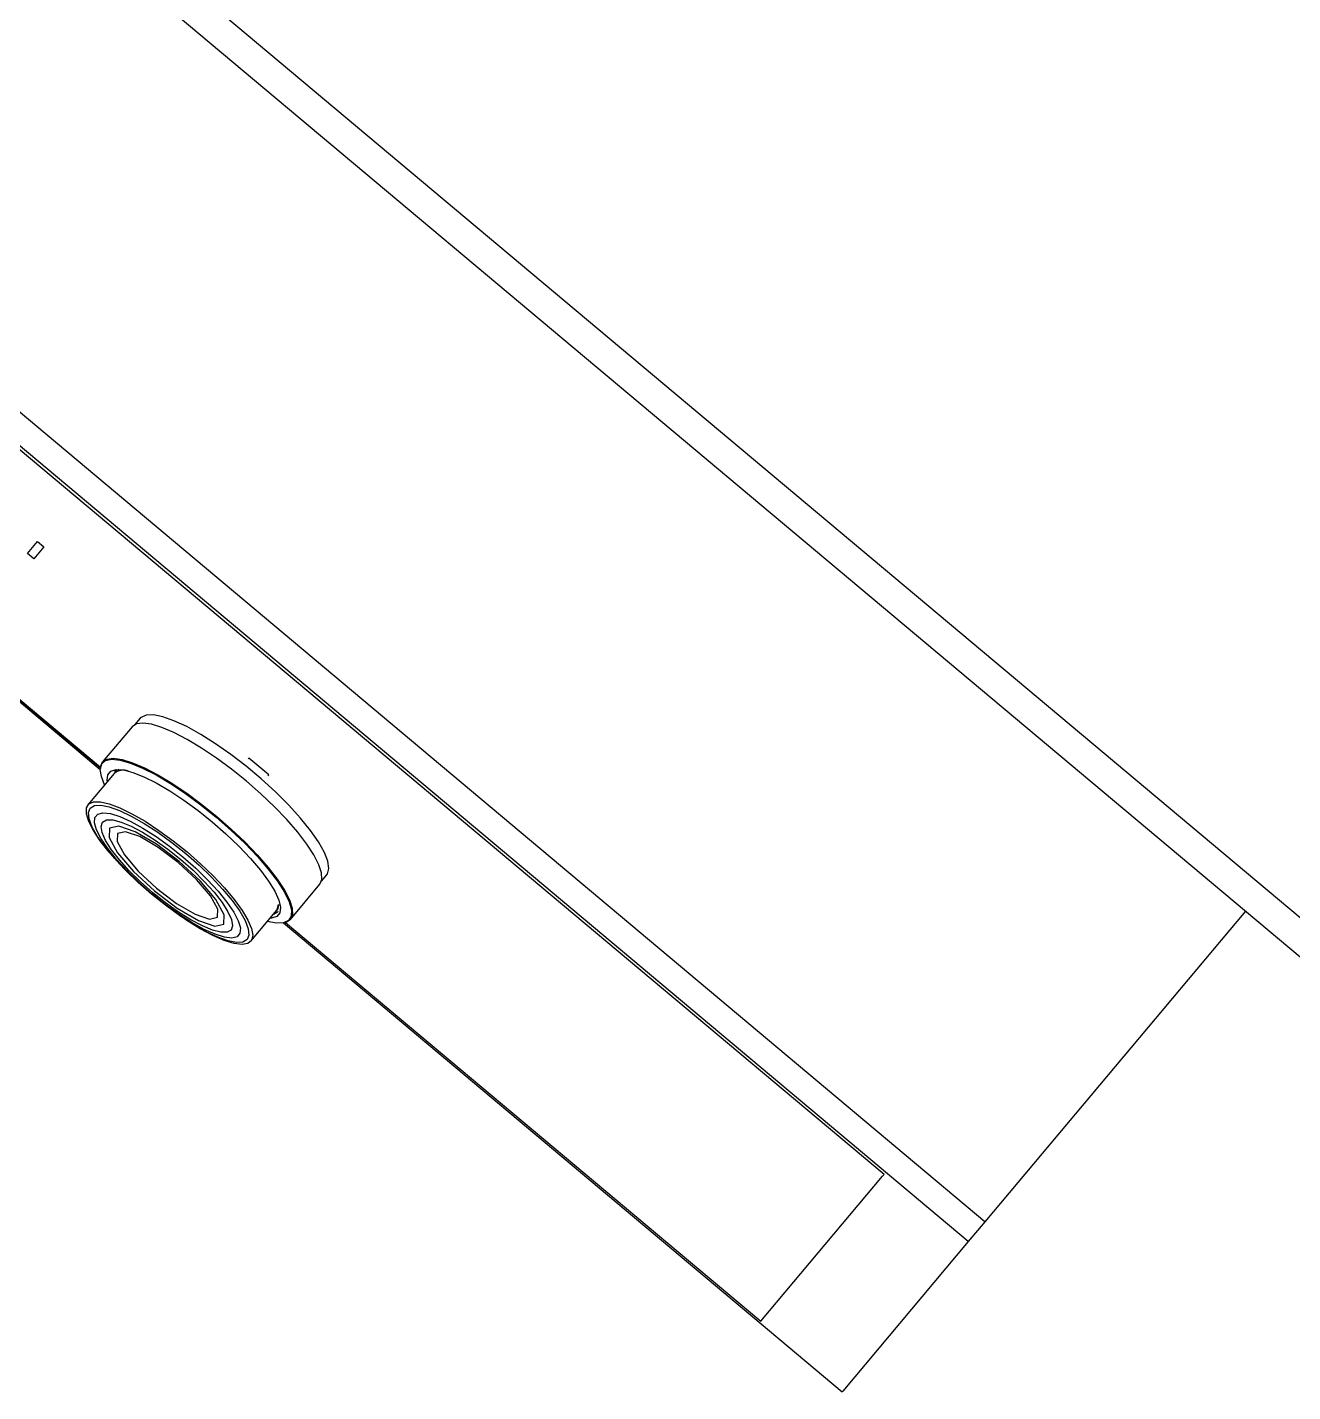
# Model space of a CAD drawing. Header units: metres. Extents: x 822482 to 822767, y 9662202 to 9662512.
# Drawn here: x 822691.6232 to 822691.7282, y 9662402.2875 to 9662402.4007 of the extents above; entities that cross this region are included whole.
import ezdxf

# ---------------------------------------------------------------- set-up
doc = ezdxf.new("R2010")
doc.units = ezdxf.units.M
doc.layers.add('ARQ_NE_EQUIPAMENTOS', color=7, linetype='Continuous')

# ---------------------------------------------------------------- blocks, each defined once
blk = doc.blocks.new('20006_ARQ_1400_3PV$0$QMO-019')
at = {"color": 0, "linetype": 'Continuous'}
for p, q in [((-0.002527098598773841, -0.3247021087362142), (-0.002527098598773841, -5.551115123125783e-17)), ((0, -5.551115123125783e-17), (0, -0.3240647069180521)), ((-0.03828619052348955, -0.2943252226164448), (-0.03828619052348955, -0.03733497566753446)), ((-0.03614858984654315, -0.2943252226164448), (-0.03614858984654315, -0.03733497566753446)), ((-0.03853391358454258, -0.2854019481953696), (-0.03853391358454258, -0.04625825008860979)), ((-0.05456170626331616, -0.1886131991991308), (-0.05456170626331616, -0.2139826732669462)), ((-0.05448630858825845, -0.2139239576466161), (-0.05448630858825845, -0.1886652029717205)), ((-0.05441371917875031, -0.1887152581111838), (-0.05441371917875031, -0.2138713212829586)), ((-0.04471243818938415, -0.1978277959346858), (-0.04341910425538076, -0.1978277959346858)), ((-0.04471243818938415, -0.1985325057083964), (-0.04471243818938415, -0.1978277959346858)), ((-0.04341910425538076, -0.1978277959346858), (-0.04341910425538076, -0.1985325057083964)), ((-0.04341910425538076, -0.1978277959346858), (-0.04341221123994095, -0.1978277959346858)), ((-0.04341221123994095, -0.1978277959346858), (-0.04341221123994095, -0.1985325057083964)), ((-0.04341910425538076, -0.1985325057083964), (-0.04471243818938415, -0.1985325057083964)), ((-0.04341910425538076, -0.1985325057083964), (-0.04341221123994095, -0.1985325057083964)), ((-0.05448281953106053, -0.2139212265019954), (-0.0545460480554035, -0.2139703232809499)), ((-0.05015349524112181, -0.2137220045272045), (-0.05396431159186572, -0.2137220045272045)), ((-0.04918140986619611, -0.2137881902402701), (-0.04986960512374879, -0.2137813184995693)), ((-0.05409544908313425, -0.2150783409414488), (-0.05746255947704873, -0.2150783409414488)), ((-0.05960237272685234, -0.2208327483054061), (-0.05961318029427032, -0.2209453289055716)), ((-0.04591471624041718, -0.22282374209648), (-0.0460085803889371, -0.22282374209648)), ((-0.04591471624041718, -0.2249653264683064), (-0.04591471624041718, -0.22282374209648)), ((-0.0460085803889371, -0.2249653264683064), (-0.04591471624041718, -0.2249653264683064)), ((-0.05961318029427032, -0.2268437396592148), (-0.05960237272685234, -0.2269563202593803)), ((-0.05746255947704873, -0.2327107249639951), (-0.05409544908313425, -0.2327107249639951)), ((-0.05456170626331616, -0.233803945394258), (-0.05456170626331616, -0.2943252226164448)), ((-0.0545460480554035, -0.2338187452838365), (-0.05448281953106053, -0.2338678420627909)), ((-0.05441371917875031, -0.2339157480588679), (-0.05441371917875031, -0.2854019481953696)), ((-0.05396431159186572, -0.2340670640375819), (-0.05015349524112181, -0.2340670640375819)), ((-0.04986960512374879, -0.2340077500652171), (-0.04918140986619611, -0.2340008783245163)), ((-0.05441371917875031, -0.2854019481953696), (-0.03870904723608745, -0.2854019481953696)), ((-0.03870904723608745, -0.2854019481953696), (-0.03853391358454258, -0.2854019481953696)), ((-0.05448630858825845, -0.2943252226164448), (-0.05456170626331616, -0.2943252226164448)), ((-0.03828619052348955, -0.2943252226164448), (-0.05448630858825845, -0.2943252226164448)), ((-0.03614858984654315, -0.2943252226164448), (-0.03828619052348955, -0.2943252226164448)), ((-0.002527098598773841, -0.2943252226164448), (-0.03614858984654315, -0.2943252226164448))]:
    blk.add_line(p, q, dxfattribs=at)
at = {"color": 0, "linetype": 'Continuous', "flags": 128}
for points in [[(-0.05531738499301415, -0.2150783409414488), (-0.05495911838805599, -0.2144298735996583), (-0.05455413245622798, -0.2139766471971211), (-0.05413561579038847, -0.2137802893340696), (-0.05371429085899943, -0.2138458846731277), (-0.05330122052634693, -0.2141717338945167), (-0.05290695706298086, -0.214749398904876), (-0.05254179744258287, -0.2155639182439958), (-0.05221518764927421, -0.2165941953488035), (-0.05193563757865959, -0.2178135490372358), (-0.05171029554304694, -0.2191903942998875), (-0.05154503337040353, -0.2206890773335173), (-0.05144410600853169, -0.2222707797174557), (-0.05141023662402497, -0.2238945342823932)], [(-0.05448281953106053, -0.2139212265019954), (-0.0543761054401775, -0.213847243597082), (-0.05396431159186572, -0.2137220045272045), (-0.0535524326445979, -0.213847243597082), (-0.05315068047309968, -0.214219883947585), (-0.05276901165522856, -0.2148307428694876), (-0.05241670197719368, -0.215664784440993), (-0.05210260173042394, -0.2167014679015856), (-0.05183428472200752, -0.2179152715424782), (-0.0516183886705161, -0.219276301696017), (-0.05146027481018065, -0.2207510506482585), (-0.05136385769297931, -0.2223031997603672), (-0.05133143499072537, -0.2238945342823932)], [(-0.04752061863998147, -0.2238945342823932), (-0.0475530413422354, -0.2223031997603672), (-0.04764954355839278, -0.2207510506482585), (-0.04780765741872824, -0.219276301696017), (-0.04802346837126362, -0.2179152715424782), (-0.04829178537968003, -0.2167014679015856), (-0.04860597072540582, -0.215664784440993), (-0.04895819530448464, -0.2148307428694876), (-0.04933994922131181, -0.214219883947585), (-0.04974161629385399, -0.213847243597082), (-0.05015349524112181, -0.2137220045272045)], [(-0.04918140986619611, -0.2340008783245163), (-0.0490828652750936, -0.2339927141434205), (-0.04866494430194644, -0.2337966674234271), (-0.0482606391617668, -0.2333441643620163), (-0.04788033192719243, -0.2326469167030141), (-0.04753380897816877, -0.2317229866998415), (-0.04723026100194885, -0.2305963031152021), (-0.04697734690457696, -0.2292960495723351), (-0.04678170440462474, -0.2278558960050691), (-0.04664843943945503, -0.2263131503276036), (-0.04658087086835366, -0.224707761181118), (-0.04658087086835366, -0.2230813100430107), (-0.04664843943945503, -0.2214759208965251), (-0.04678170440462474, -0.2199331725597173), (-0.04697734690457696, -0.2184930216517937), (-0.04723026100194885, -0.2171927654495843), (-0.04753380897816877, -0.2160660845242872), (-0.04788033192719243, -0.2151421545211147), (-0.0482606391617668, -0.2144449068621125), (-0.04866494430194644, -0.213992398482017), (-0.0490828652750936, -0.2137963517620235), (-0.04918140986619611, -0.2137881902402701)], [(-0.05960237272685234, -0.2208327483054061), (-0.05954186736910289, -0.2202631331244203), (-0.05935311788459048, -0.2189576885452345), (-0.05910999016716399, -0.2177942688050064), (-0.05881946233121929, -0.216806341727544), (-0.05848987407444899, -0.2160223277048248), (-0.05813075647993034, -0.2154647832788858), (-0.05775240652134506, -0.2151497496029419), (-0.05736580196402322, -0.2150862843971274), (-0.05698183547433883, -0.2152762199483397), (-0.05661182521344615, -0.2157140859893104), (-0.05626623835293901, -0.2163872878745445), (-0.05595511656963091, -0.217276462932199), (-0.05568731015495078, -0.2183560256292698), (-0.05547056311389889, -0.2195949228248268), (-0.05531117276922272, -0.2209575086936559), (-0.05521364936559278, -0.2224045898478126), (-0.05518080116855861, -0.2238945342823932)], [(-0.05495809720058342, -0.2150783409414488), (-0.05488508229629503, -0.2150021055735426), (-0.05449830754106109, -0.2147527416982433), (-0.05410617155159619, -0.2147527416982433), (-0.05371948189531829, -0.2150021055735426), (-0.05334853554590911, -0.2154940333856845), (-0.05300371457600637, -0.2162151034336952), (-0.05269429477181922, -0.217145647221358), (-0.05242870092999631, -0.2182602839850321), (-0.05221425156075769, -0.2195286094633271), (-0.05205673339311456, -0.2209160256119253), (-0.05196048647382533, -0.222384687329467), (-0.05192806377157139, -0.2238945342823932)], [(-0.05535414774202649, -0.2238945342823932), (-0.055387591631753, -0.225369158245543), (-0.05548673191554783, -0.226798977608334), (-0.0556486752289054, -0.2281405466943618), (-0.05586840073341895, -0.2293531031036799), (-0.05613927071051678, -0.2303997989883199), (-0.05645311566041837, -0.231248841910171), (-0.05680031940109043, -0.231874425610812), (-0.05717041476093913, -0.2322575464296207), (-0.05755208357881025, -0.2323865564469881), (-0.05793375239668137, -0.2322575464296207), (-0.05830376265757403, -0.231874425610812), (-0.05865105149720214, -0.231248841910171), (-0.05896481134814768, -0.2303997989883199), (-0.05923576642420156, -0.2293531031036799), (-0.0594554919287151, -0.2281405466943618), (-0.05961743524207268, -0.226798977608334), (-0.05971657552586751, -0.225369158245543), (-0.05974993431663797, -0.2238945342823932), (-0.05971657552586751, -0.2224199103192434), (-0.05961743524207268, -0.2209900909564524), (-0.0594554919287151, -0.2196485245297669), (-0.05923576642420156, -0.2184359681204489), (-0.05896481134814768, -0.2173892669171241), (-0.05865105149720214, -0.2165402266546154), (-0.05830376265757403, -0.2159146429539743), (-0.05793375239668137, -0.215531524794508), (-0.05755208357881025, -0.2154025121177983), (-0.05717041476093913, -0.215531524794508), (-0.05680031940109043, -0.2159146429539743), (-0.05645311566041837, -0.2165402266546154), (-0.05613927071051678, -0.2173892669171241), (-0.05586840073341895, -0.2184359681204489), (-0.0556486752289054, -0.2196485245297669), (-0.05548673191554783, -0.2209900909564524), (-0.055387591631753, -0.2224199103192434), (-0.05535414774202649, -0.2238945342823932)], [(-0.05571326533654514, -0.2238945342823932), (-0.05574730491896396, -0.2253155432438909), (-0.05584840247874788, -0.2266881601521641), (-0.05601306895869897, -0.2279656470649461), (-0.05623560272876206, -0.2291044918222731), (-0.05650860017976106, -0.2300659238716387), (-0.05682261532757475, -0.2308171934116765), (-0.05716701080269726, -0.2313327175687249), (-0.05753012804815011, -0.2315949446830992), (-0.05789945751739441, -0.2315949446830992), (-0.05826257476284726, -0.2313327175687249), (-0.05860697023796975, -0.2308171934116765), (-0.05892098538578344, -0.2300659238716387), (-0.05919398283678245, -0.2291044918222731), (-0.05941651660684555, -0.2279656470649461), (-0.05958118308679662, -0.2266881601521641), (-0.05968228064658054, -0.2253155432438909), (-0.05971632022899938, -0.2238945342823932), (-0.05968228064658054, -0.2224735253208954), (-0.05958118308679662, -0.2211009084126223), (-0.05941651660684555, -0.2198234241591827), (-0.05919398283678245, -0.2186845740831709), (-0.05892098538578344, -0.2177231473524901), (-0.05860697023796975, -0.2169718778124523), (-0.05826257476284726, -0.2164563509960615), (-0.05789945751739441, -0.2161941212223448), (-0.05753012804815011, -0.2161941212223448), (-0.05716701080269726, -0.2164563509960615), (-0.05682261532757475, -0.2169718778124523), (-0.05650860017976106, -0.2177231473524901), (-0.05623560272876206, -0.2186845740831709), (-0.05601306895869897, -0.2198234241591827), (-0.05584840247874788, -0.2211009084126223), (-0.05574730491896396, -0.2224735253208954), (-0.05571326533654514, -0.2238945342823932)], [(-0.05959854327383023, -0.2238945342823932), (-0.05956390799871907, -0.2225365171637669), (-0.05946136375668234, -0.2212306896392789), (-0.05929491019865428, -0.2200272281808883), (-0.05907084464738234, -0.2189723893898916), (-0.05879784719638334, -0.2181067043034485), (-0.05848638501725105, -0.2174634412946886), (-0.05814837196383209, -0.2170673216103438), (-0.05779691327535767, -0.2169335699855192), (-0.05744536948792722, -0.2170673216103438), (-0.05710744153346431, -0.2174634412946886), (-0.05679597935433202, -0.2181067043034485), (-0.05652298190333302, -0.2189723893898916), (-0.05629891635206108, -0.2200272281808883), (-0.05613237769507697, -0.2212306896392789), (-0.05602991855199628, -0.2225365171637669), (-0.05599528327688513, -0.2238945342823932)], [(-0.05619688270376064, -0.2238945342823932), (-0.05631874440882005, -0.2215280706005277), (-0.05666569285262396, -0.2195218813271146), (-0.05718488158346714, -0.2181813866154069), (-0.05779742386909396, -0.2177106670587173), (-0.05840988105576474, -0.2181813866154069), (-0.05892915488556397, -0.2195218813271146), (-0.05927610332936788, -0.2215280706005277), (-0.05939787993547123, -0.2238945342823932)], [(-0.05631576594535839, -0.2238945342823932), (-0.05642239493728538, -0.2218237150112047), (-0.05672594291350529, -0.2200681581194046), (-0.05718037133879665, -0.2188951328345127), (-0.0577163245639811, -0.218483219315794), (-0.05825227778916556, -0.2188951328345127), (-0.05870662111550087, -0.2200681581194046), (-0.05901025419067682, -0.2218237150112047), (-0.0591168831826038, -0.2238945342823932)], [(-0.05518080116855861, -0.2238945342823932), (-0.05521364936559278, -0.2253844787169739), (-0.05531117276922272, -0.2268315598711305), (-0.05547056311389889, -0.228194148399302), (-0.05568731015495078, -0.2294330429355166), (-0.05595511656963091, -0.2305126082919298), (-0.05626623835293901, -0.2314017806902419), (-0.05661182521344615, -0.232074982575476), (-0.05698183547433883, -0.2325128486164467), (-0.05736580196402322, -0.232702784167659), (-0.05775240652134506, -0.2326393216211869), (-0.05813075647993034, -0.2323242852859006), (-0.05848987407444899, -0.231766743519304), (-0.05881946233121929, -0.2309827268372423), (-0.05910999016716399, -0.2299948024191223), (-0.05935311788459048, -0.2288313826788944), (-0.05954186736910289, -0.2275259354403661), (-0.05960237272685234, -0.2269563202593803)], [(-0.05599528327688513, -0.2238945342823932), (-0.05602991855199628, -0.2252525514010195), (-0.05613237769507697, -0.2265583815848499), (-0.05629891635206108, -0.2277618403838981), (-0.05652298190333302, -0.2288166818342372), (-0.05679597935433202, -0.2296823669206803), (-0.05710744153346431, -0.2303256299294401), (-0.05744536948792722, -0.2307217442951002), (-0.05779691327535767, -0.2308554985792672), (-0.05814837196383209, -0.2307217442951002), (-0.05848638501725105, -0.2303256299294401), (-0.05879784719638334, -0.2296823669206803), (-0.05907084464738234, -0.2288166818342372), (-0.05929491019865428, -0.2277618403838981), (-0.05946136375668234, -0.2265583815848499), (-0.05956390799871907, -0.2252525514010195), (-0.05959854327383023, -0.2238945342823932)], [(-0.05939787993547123, -0.2238945342823932), (-0.05927610332936788, -0.2262609979642587), (-0.05892915488556397, -0.2282671872376718), (-0.05840988105576474, -0.2296076819493795), (-0.05779742386909396, -0.2300784015060691), (-0.05718488158346714, -0.2296076819493795), (-0.05666569285262396, -0.2282671872376718), (-0.05631874440882005, -0.2262609979642587), (-0.05619688270376064, -0.2238945342823932)], [(-0.0591168831826038, -0.2238945342823932), (-0.05901025419067682, -0.2259653535535817), (-0.05870662111550087, -0.2277209104453818), (-0.05825227778916556, -0.2288939357302737), (-0.0577163245639811, -0.22930584658965), (-0.05718037133879665, -0.2288939357302737), (-0.05672594291350529, -0.2277209104453818), (-0.05642239493728538, -0.2259653535535817), (-0.05631576594535839, -0.2238945342823932)], [(-0.05141023662402497, -0.2238945342823932), (-0.05144410600853169, -0.2255182915066731), (-0.05154503337040353, -0.2270999912312691), (-0.05171029554304694, -0.2285986742648989), (-0.05193563757865959, -0.229975522186893), (-0.05221518764927421, -0.2311948732159829), (-0.05254179744258287, -0.2322251503207906), (-0.05290695706298086, -0.2330396696599103), (-0.05330122052634693, -0.2336173373296121), (-0.05371429085899943, -0.2339431865510011), (-0.05413561579038847, -0.2340087818900591), (-0.05455413245622798, -0.2338124213676653), (-0.05495911838805599, -0.2333591949651281), (-0.05531738499301415, -0.2327107249639951)], [(-0.05192806377157139, -0.2238945342823932), (-0.05196048647382533, -0.2254043812353193), (-0.05205673339311456, -0.2268730429528611), (-0.05221425156075769, -0.2282604591014593), (-0.05242870092999631, -0.2295287845797543), (-0.05269429477181922, -0.2306434213434284), (-0.05300371457600637, -0.2315739677904336), (-0.05334853554590911, -0.2322950378384442), (-0.05371948189531829, -0.2327869629912438), (-0.05410617155159619, -0.2330363295258855), (-0.05449830754106109, -0.2330363295258855), (-0.05488508229629503, -0.2327869629912438), (-0.05495809720058342, -0.2327107249639951)], [(-0.05133143499072537, -0.2238945342823932), (-0.05136385769297931, -0.2254858688044192), (-0.05146027481018065, -0.2270380179165278), (-0.0516183886705161, -0.2285127668687694), (-0.05183428472200752, -0.2298737970223082), (-0.05210260173042394, -0.2310876006632008), (-0.05241670197719368, -0.2321242867831358), (-0.05276901165522856, -0.2329583256952988), (-0.05315068047309968, -0.2335691872765437), (-0.0535524326445979, -0.2339418249677043), (-0.05396431159186572, -0.2340670640375819), (-0.0543761054401775, -0.2339418249677043), (-0.05448281953106053, -0.2338678420627909)], [(-0.05015349524112181, -0.2340670640375819), (-0.04974161629385399, -0.2339418249677043), (-0.04933994922131181, -0.2335691872765437), (-0.04895819530448464, -0.2329583256952988), (-0.04860597072540582, -0.2321242867831358), (-0.04829178537968003, -0.2310876006632008), (-0.04802346837126362, -0.2298737970223082), (-0.04780765741872824, -0.2285127668687694), (-0.04764954355839278, -0.2270380179165278), (-0.0475530413422354, -0.2254858688044192), (-0.04752061863998147, -0.2238945342823932)]]:
    blk.add_lwpolyline(points, dxfattribs=at)
at = {"color": 0, "linetype": 'Continuous'}
for centre, radius, start, end in [((-0.0540894942909565, -0.2156491418099705), 0.0007076400349145759, 42.78278501149311, 126.2324171522869), ((-0.05434513970175495, -0.2163322593830761), 0.001278537003254918, 21.93885288303612, 78.73810059356234), ((-0.05434513057325061, -0.2314568142588727), 0.001278527630710772, 281.2615659594545, 338.0610947469312), ((-0.05408949136152466, -0.2321399262016518), 0.0007076400653365612, 233.7672905542278, 317.2168630547644)]:
    blk.add_arc(centre, radius, start, end, dxfattribs=at)
blk = doc.blocks.new('A$C8f1b9c42')
at = {"layer": 'ARQ_NE_EQUIPAMENTOS', "transparency": 33554687, "rotation": 270}
blk.add_blockref('20006_ARQ_1400_3PV$0$QMO-019', (309.1710824584588, -241.9314382560551), dxfattribs=at)

msp = doc.modelspace()

# ---------------------------------------------------------------- block references
at = {"ltscale": 10, "rotation": 140.0090103764572}
msp.add_blockref('A$C8f1b9c42', (822772.889044792, 9662018.469655523), dxfattribs=at)

doc.saveas('drawing.dxf')
